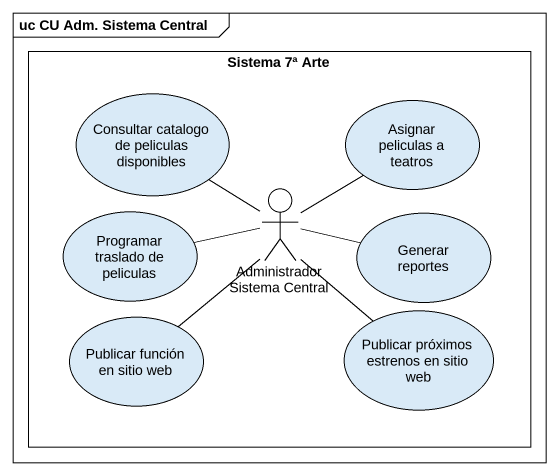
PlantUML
@startuml
mainframe uc CU Adm. Sistema Central
rectangle "Sistema 7ª Arte" as Sistema_7ª_Arte {
  usecase "Consultar catalogo de peliculas disponibles" as Consultar_catalogo_de
  usecase "Asignar peliculas a teatros" as Asignar_peliculas_a_teatros
  actor "Administrador Sistema Central" as Administrador_Sistema
  usecase "Programar traslado de peliculas" as Programar_traslado_de
  usecase "Generar reportes" as Generar_reportes
  usecase "Publicar función en sitio web" as Publicar_función_en_sitio
  usecase "Publicar próximos estrenos en sitio web" as Publicar_próximos_estrenos
}
Administrador_Sistema -up- Consultar_catalogo_de
Administrador_Sistema -up- Asignar_peliculas_a_teatros
Administrador_Sistema -left- Programar_traslado_de
Administrador_Sistema -right- Generar_reportes
Administrador_Sistema -- Publicar_función_en_sitio
Administrador_Sistema -- Publicar_próximos_estrenos
@enduml
